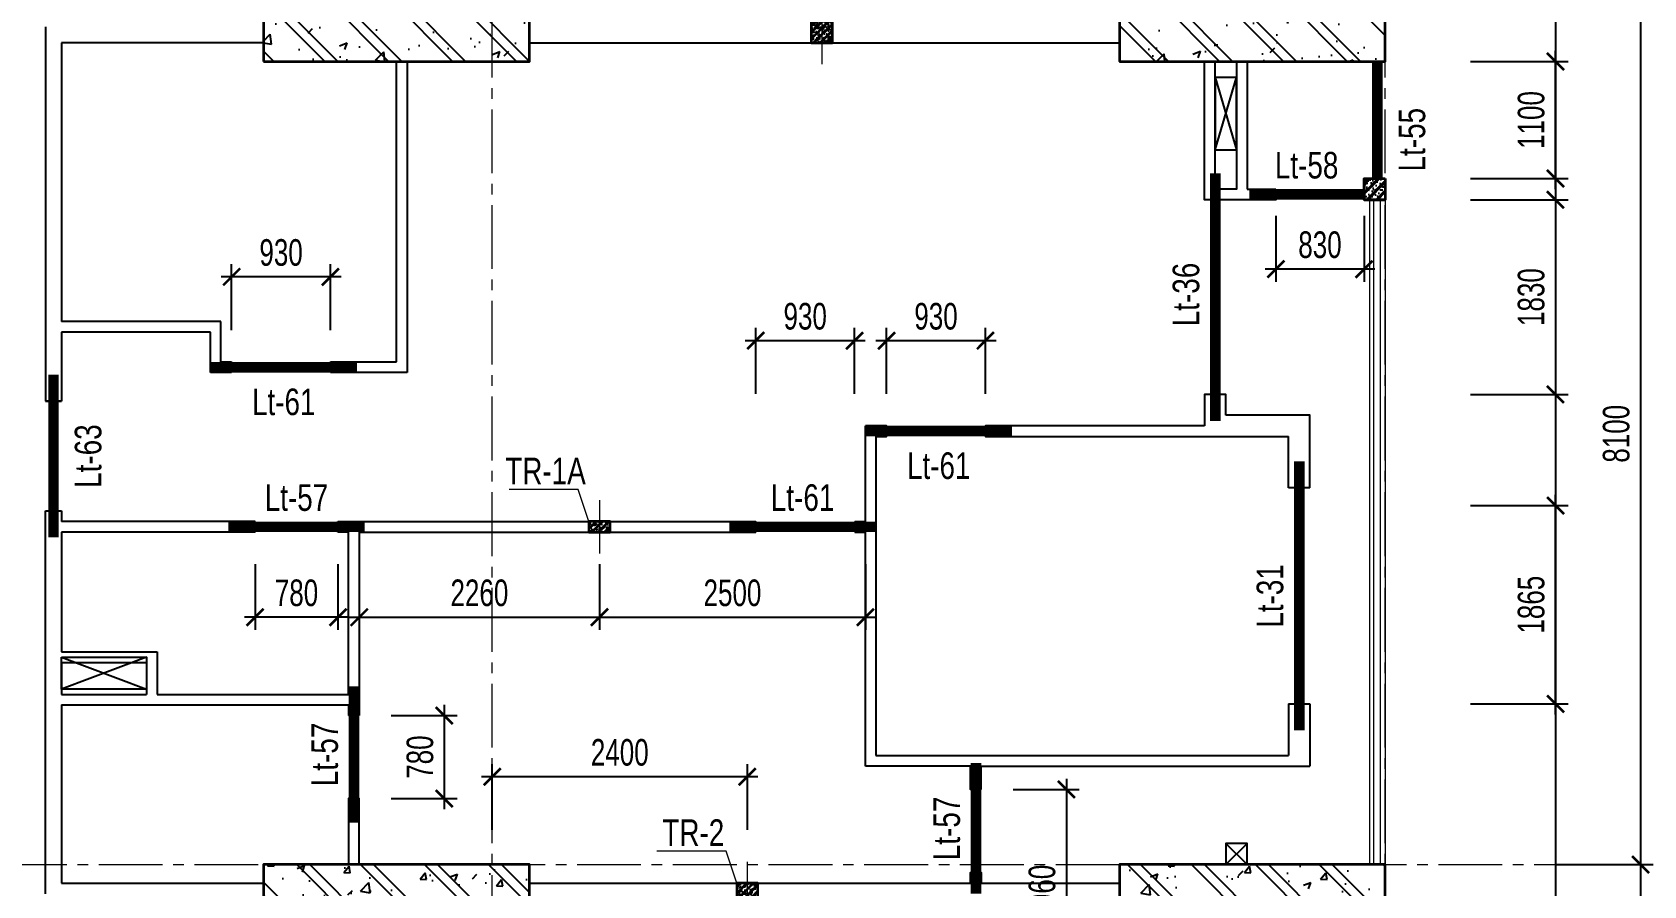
# Model space of a CAD drawing. Header units: millimetres. Extents: x 0 to 84100, y 0 to 158663.
# Drawn here: x 54596 to 69751, y 62926 to 70951 of the extents above; entities that cross this region are included whole.
import ezdxf
from ezdxf.enums import TextEntityAlignment as Align

# ---------------------------------------------------------------- set-up
doc = ezdxf.new("R2010")
doc.units = ezdxf.units.MM
doc.header["$LTSCALE"] = 800
doc.header["$MEASUREMENT"] = 0
doc.linetypes.add('CENTER2', pattern=[1.125, 0.75, -0.125, 0.125, -0.125])
doc.layers.get('DEFPOINTS').update_dxf_attribs({"color": 87})
for name, color, linetype, lineweight in [('CDC.01.AXIS', 160, 'CENTER2', 13), ('CDC.07.TEXTCOL', 3, 'Continuous', 18), ('CDC.09.COLUMN', 4, 'Continuous', 35), ('CDC.11.NOTE', 8, 'Continuous', 18)]:
    doc.layers.add(name, color=color, linetype=linetype, lineweight=lineweight)
for name, color, linetype in [('CDC.02.DIM', 1, 'Continuous'), ('CDC.03.BORDER', 3, 'Continuous'), ('CDC.06.TEXT', 2, 'Continuous'), ('CDC.10.HATCH', 9, 'Continuous'), ('HATCH', 8, 'Continuous'), ('KCS_LANH_TO', 3, 'Continuous'), ('new bloc sdfasdfk$0$KT-CTN', 3, 'Continuous')]:
    doc.layers.add(name, color=color, linetype=linetype)
doc.layers.add('CDC.15.NOPLOT', color=87, linetype='Continuous', plot=False)
doc.styles.add('KCS_SMTEXT', font='arial.ttf', dxfattribs={"width": 0.7})
doc.dimstyles.new('KCS_DIM100', dxfattribs={"dimscale": 100, "dimtxt": 2.5, "dimasz": 1.6, "dimexe": 1.2, "dimexo": 0, "dimgap": 1, "dimtad": 1, "dimdec": 0, "dimzin": 0, "dimdsep": 46, "dimtxsty": 'KCS_SMTEXT', "dimblk": 'ARCHTICK', "dimcen": 0, "dimdle": 1, "dimclrd": 1, "dimclre": 1, "dimclrt": 2, "dimadec": 0, "dimazin": 0, "dimtfac": 1, "dimtdec": 0, "dimtix": 1, "dimtmove": 2, "dimatfit": 3, "dimfxl": 1, "dimtolj": 1, "dimtzin": 0, "dimarcsym": 0})
pattern_1 = [(50, (0, 0), (717.26, -62.752), [75, -825]), (355, (0, 0), (-138.751, 752.192), [60, -660]), (100.4514, (59.8, -5.2), (578.509, 689.4395), [63.74, -701.142]), (46.1842, (0, 200), (1067.241, -165.519), [112.5, -1237.5]), (96.6356, (88.9, 186.2), (934.663, 974.118), [95.61, -1051.713]), (351.1842, (0, 200), (934.662, 974.119), [90, -990]), (21, (100, 150), (596.907, -402.619), [75, -825]), (226, (100, 150), (671.882, -365.54), [60, -660]), (71.4514, (149.74, 116.45), (840.223, 322.5305), [63.74, -701.142]), (67.5, (0, 0), (-155.9162, 294.3745), [0, -652, 0, -670, 0, -662.5]), (4.5, (0, 0), (283.351, 380.1032), [0, -382, 0, -637, 0, -252.5]), (327.5, (-223, 0), (533.8224, -22.5549), [0, -250, 0, -780, 0, -1035]), (317.5, (-323, 0), (583.186, 100.105), [0, -325, 0, -518, 0, -735]), (315, (0, 0), (300.5204, 300.5204), []), (315, (0, 122.5), (300.5204, 300.5204), [])]

# ---------------------------------------------------------------- blocks, each defined once
blk = doc.blocks.new('TRUC9-31')
at = {"layer": 'CDC.10.HATCH', "ltscale": 0.5}
h = blk.add_hatch(dxfattribs=at)
h.set_pattern_fill('BETONG', color=256, scale=100, style=0, pattern_type=2)
h.set_pattern_definition(pattern_1)
h.paths.add_polyline_path([(49250, 23750), (49250, 24300), (47736, 24300), (46750, 24300), (46750, 23750)])
h = blk.add_hatch(dxfattribs=at)
h.set_pattern_fill('BETONG', color=256, scale=100, style=0, pattern_type=2)
h.set_pattern_definition(pattern_1)
h.paths.add_polyline_path([(57300, 23750), (57300, 24300), (55786, 24300), (54800, 24300), (54800, 23750)])
h = blk.add_hatch(dxfattribs=at)
h.set_pattern_fill('BETONG', color=256, scale=100, style=0, pattern_type=2)
h.set_pattern_definition(pattern_1)
h.paths.add_polyline_path([(49250, 15650), (49250, 16200), (47686, 16200), (46750, 16200), (46750, 15650)])
h = blk.add_hatch(dxfattribs=at)
h.set_pattern_fill('BETONG', color=256, scale=100, style=0, pattern_type=2)
h.set_pattern_definition(pattern_1)
h.paths.add_polyline_path([(57300, 15650), (57300, 16200), (55786, 16200), (54800, 16200), (54800, 15650)])
at = {"layer": 'CDC.01.AXIS'}
for p, q in [((48900, -1600), (48900, 50200)), ((57300, -1600), (57300, 50200)), ((-1600, 16200), (58900, 16200))]:
    blk.add_line(p, q, dxfattribs=at)
at = {"layer": 'CDC.09.COLUMN'}
for points in [[(46750, 23750), (49250, 23750), (49250, 24300), (46750, 24300)], [(54800, 23750), (57300, 23750), (57300, 24300), (54800, 24300)], [(46750, 15650), (49250, 15650), (49250, 16200), (46750, 16200)], [(54800, 15650), (57300, 15650), (57300, 16200), (54800, 16200)]]:
    blk.add_lwpolyline(points, close=True, dxfattribs=at)
blk = doc.blocks.new('new bloc sdfasdfk$0$ktn tang can ho')
at = {"layer": 'new bloc sdfasdfk$0$KT-CTN'}
for p, q in [((39200, 15500), (39400, 14820)), ((39200, 14820), (39400, 15500)), ((29150, 10050), (28350, 9750)), ((28350, 10050), (29150, 9750)), ((39500, 8299), (39300, 8099)), ((39300, 8299), (39500, 8099))]:
    blk.add_line(p, q, dxfattribs=at)
for points in [[(39400, 14820), (39400, 15500), (39200, 15500), (39200, 14820)], [(28350, 10050), (29150, 10050), (29150, 9750), (28350, 9750)], [(39300, 8099), (39500, 8099), (39500, 8299), (39300, 8299)]]:
    blk.add_lwpolyline(points, close=True, dxfattribs=at)
blk = doc.blocks.new('_ArchTick')
at = {"color": 0, "linetype": 'ByBlock', "const_width": 0.15}
blk.add_lwpolyline([(-0.5, -0.5), (0.5, 0.5)], dxfattribs=at)
blk = doc.blocks.new('*D82')
at = {"layer": 'CDC.02.DIM', "color": 1, "lineweight": -2, "ltscale": 0.5, "transparency": 16777216}
for p, q in [((69721, 71326), (69721, 63026)), ((68921, 71226), (69841, 71226)), ((68921, 63126), (69841, 63126))]:
    blk.add_line(p, q, dxfattribs=at)
at = {"layer": 'DEFPOINTS', "color": 0, "ltscale": 0.5, "transparency": 16777216}
for p in [(68921, 71226), (68921, 63126), (69721, 63126)]:
    blk.add_point(p, dxfattribs=at)
at = {"layer": 'CDC.02.DIM', "color": 1, "lineweight": -2, "ltscale": 0.5, "transparency": 16777216, "xscale": 160, "yscale": 160, "zscale": 160}
for p, rotation in [((69721, 71226), 90), ((69721, 63126), 270)]:
    blk.add_blockref('_ArchTick', p, dxfattribs=dict(at, rotation=rotation))
at = {"layer": 'CDC.02.DIM', "color": 2, "ltscale": 0.5, "transparency": 16777216, "insert": (69493, 67176), "char_height": 250, "attachment_point": 5, "rotation": 90, "style": 'KCS_SMTEXT'}
blk.add_mtext('\\A1;8100', dxfattribs=at)
blk = doc.blocks.new('*D83')
at = {"layer": 'CDC.02.DIM', "color": 1, "lineweight": -2, "ltscale": 0.5, "transparency": 16777216}
for p, q in [((69721, 63226), (69721, 54926)), ((68921, 63126), (69841, 63126)), ((68921, 55026), (69841, 55026))]:
    blk.add_line(p, q, dxfattribs=at)
at = {"layer": 'DEFPOINTS', "color": 0, "ltscale": 0.5, "transparency": 16777216}
for p in [(68921, 63126), (68921, 55026), (69721, 55026)]:
    blk.add_point(p, dxfattribs=at)
at = {"layer": 'CDC.02.DIM', "color": 1, "lineweight": -2, "ltscale": 0.5, "transparency": 16777216, "xscale": 160, "yscale": 160, "zscale": 160}
for p, rotation in [((69721, 63126), 90), ((69721, 55026), 270)]:
    blk.add_blockref('_ArchTick', p, dxfattribs=dict(at, rotation=rotation))
at = {"layer": 'CDC.02.DIM', "color": 2, "ltscale": 0.5, "transparency": 16777216, "insert": (69493, 59076), "char_height": 250, "attachment_point": 5, "rotation": 90, "style": 'KCS_SMTEXT'}
blk.add_mtext('\\A1;8100', dxfattribs=at)
blk = doc.blocks.new('*D98')
at = {"layer": 'CDC.02.DIM', "color": 1, "lineweight": -2, "ltscale": 0.5, "transparency": 16777216}
for p, q in [((68921, 95526), (70841, 95526)), ((70721, 46826), (70721, 95626)), ((68921, 46926), (70841, 46926))]:
    blk.add_line(p, q, dxfattribs=at)
at = {"layer": 'DEFPOINTS', "color": 0, "ltscale": 0.5, "transparency": 16777216}
for p in [(68921, 95526), (70721, 95526), (68921, 46926)]:
    blk.add_point(p, dxfattribs=at)
at = {"layer": 'CDC.02.DIM', "color": 1, "lineweight": -2, "ltscale": 0.5, "transparency": 16777216, "xscale": 160, "yscale": 160, "zscale": 160}
for p, rotation in [((70721, 95526), 90), ((70721, 46926), 270)]:
    blk.add_blockref('_ArchTick', p, dxfattribs=dict(at, rotation=rotation))
at = {"layer": 'CDC.02.DIM', "color": 2, "ltscale": 0.5, "transparency": 16777216, "insert": (70493, 71226), "char_height": 250, "attachment_point": 5, "rotation": 90, "style": 'KCS_SMTEXT'}
blk.add_mtext('\\A1;48600', dxfattribs=at)
blk = doc.blocks.new('*D167')
at = {"layer": 'CDC.02.DIM', "color": 1, "lineweight": -2, "transparency": 16777216}
for p, q in [((66291, 69224), (66291, 68604)), ((67121, 69224), (67121, 68604)), ((67221, 68724), (66191, 68724))]:
    blk.add_line(p, q, dxfattribs=at)
at = {"layer": 'DEFPOINTS', "color": 0, "transparency": 16777216}
for p in [(66291, 69224), (67121, 69224), (66291, 68724)]:
    blk.add_point(p, dxfattribs=at)
at = {"layer": 'CDC.02.DIM', "color": 1, "lineweight": -2, "transparency": 16777216, "xscale": 160, "yscale": 160, "zscale": 160, "rotation": 180}
blk.add_blockref('_ArchTick', (66291, 68724), dxfattribs=at)
at = {"layer": 'CDC.02.DIM', "color": 1, "lineweight": -2, "transparency": 16777216, "xscale": 160, "yscale": 160, "zscale": 160}
blk.add_blockref('_ArchTick', (67121, 68724), dxfattribs=at)
at = {"layer": 'CDC.02.DIM', "color": 2, "transparency": 16777216, "insert": (66706, 68952), "char_height": 250, "attachment_point": 5, "style": 'KCS_SMTEXT'}
blk.add_mtext('\\A1;830', dxfattribs=at)
blk = doc.blocks.new('*D169')
at = {"layer": 'CDC.02.DIM', "color": 1, "lineweight": -2, "ltscale": 0.5, "transparency": 16777216}
for p, q in [((68121, 70676), (69041, 70676)), ((68921, 69476), (68921, 70776)), ((68121, 69576), (69041, 69576))]:
    blk.add_line(p, q, dxfattribs=at)
at = {"layer": 'DEFPOINTS', "color": 0, "ltscale": 0.5, "transparency": 16777216}
for p in [(68121, 70676), (68921, 70676), (68121, 69576)]:
    blk.add_point(p, dxfattribs=at)
at = {"layer": 'CDC.02.DIM', "color": 1, "lineweight": -2, "ltscale": 0.5, "transparency": 16777216, "xscale": 160, "yscale": 160, "zscale": 160}
for p, rotation in [((68921, 70676), 90), ((68921, 69576), 270)]:
    blk.add_blockref('_ArchTick', p, dxfattribs=dict(at, rotation=rotation))
at = {"layer": 'CDC.02.DIM', "color": 2, "ltscale": 0.5, "transparency": 16777216, "insert": (68693, 70126), "char_height": 250, "attachment_point": 5, "rotation": 90, "style": 'KCS_SMTEXT'}
blk.add_mtext('\\A1;1100', dxfattribs=at)
blk = doc.blocks.new('*D170')
at = {"layer": 'CDC.02.DIM', "color": 1, "lineweight": -2, "ltscale": 0.5, "transparency": 16777216}
for p, q in [((68921, 69476), (68921, 67446)), ((68121, 69376), (69041, 69376)), ((68121, 67546), (69041, 67546))]:
    blk.add_line(p, q, dxfattribs=at)
at = {"layer": 'DEFPOINTS', "color": 0, "ltscale": 0.5, "transparency": 16777216}
for p in [(68121, 69376), (68121, 67546), (68921, 67546)]:
    blk.add_point(p, dxfattribs=at)
at = {"layer": 'CDC.02.DIM', "color": 1, "lineweight": -2, "ltscale": 0.5, "transparency": 16777216, "xscale": 160, "yscale": 160, "zscale": 160}
for p, rotation in [((68921, 69376), 90), ((68921, 67546), 270)]:
    blk.add_blockref('_ArchTick', p, dxfattribs=dict(at, rotation=rotation))
at = {"layer": 'CDC.02.DIM', "color": 2, "ltscale": 0.5, "transparency": 16777216, "insert": (68693, 68461), "char_height": 250, "attachment_point": 5, "rotation": 90, "style": 'KCS_SMTEXT'}
blk.add_mtext('\\A1;1830', dxfattribs=at)
blk = doc.blocks.new('*D171')
at = {"layer": 'CDC.02.DIM', "color": 1, "lineweight": -2, "ltscale": 0.5, "transparency": 16777216}
for p, q in [((68921, 64536), (68921, 66601)), ((68121, 66501), (69041, 66501)), ((68121, 64636), (69041, 64636))]:
    blk.add_line(p, q, dxfattribs=at)
at = {"layer": 'DEFPOINTS', "color": 0, "ltscale": 0.5, "transparency": 16777216}
for p in [(68121, 66501), (68921, 66501), (68121, 64636)]:
    blk.add_point(p, dxfattribs=at)
at = {"layer": 'CDC.02.DIM', "color": 1, "lineweight": -2, "ltscale": 0.5, "transparency": 16777216, "xscale": 160, "yscale": 160, "zscale": 160}
for p, rotation in [((68921, 66501), 90), ((68921, 64636), 270)]:
    blk.add_blockref('_ArchTick', p, dxfattribs=dict(at, rotation=rotation))
at = {"layer": 'CDC.02.DIM', "color": 2, "ltscale": 0.5, "transparency": 16777216, "insert": (68693, 65569), "char_height": 250, "attachment_point": 5, "rotation": 90, "style": 'KCS_SMTEXT'}
blk.add_mtext('\\A1;1865', dxfattribs=at)
blk = doc.blocks.new('*D178')
at = {"layer": 'CDC.02.DIM', "color": 1, "lineweight": -2, "transparency": 16777216}
for p, q in [((56471, 68151), (56471, 68771)), ((57401, 68151), (57401, 68771)), ((57501, 68651), (56371, 68651))]:
    blk.add_line(p, q, dxfattribs=at)
at = {"layer": 'DEFPOINTS', "color": 0, "transparency": 16777216}
for p in [(56471, 68651), (56471, 68151), (57401, 68151)]:
    blk.add_point(p, dxfattribs=at)
at = {"layer": 'CDC.02.DIM', "color": 1, "lineweight": -2, "transparency": 16777216, "xscale": 160, "yscale": 160, "zscale": 160, "rotation": 180}
blk.add_blockref('_ArchTick', (56471, 68651), dxfattribs=at)
at = {"layer": 'CDC.02.DIM', "color": 1, "lineweight": -2, "transparency": 16777216, "xscale": 160, "yscale": 160, "zscale": 160}
blk.add_blockref('_ArchTick', (57401, 68651), dxfattribs=at)
at = {"layer": 'CDC.02.DIM', "color": 2, "transparency": 16777216, "insert": (56936, 68879), "char_height": 250, "attachment_point": 5, "style": 'KCS_SMTEXT'}
blk.add_mtext('\\A1;930', dxfattribs=at)
blk = doc.blocks.new('*D179')
at = {"layer": 'CDC.02.DIM', "color": 1, "lineweight": -2, "transparency": 16777216}
for p, q in [((56691, 65951), (56691, 65331)), ((57471, 65951), (57471, 65331)), ((57571, 65451), (56591, 65451))]:
    blk.add_line(p, q, dxfattribs=at)
at = {"layer": 'DEFPOINTS', "color": 0, "transparency": 16777216}
for p in [(56691, 65951), (57471, 65951), (56691, 65451)]:
    blk.add_point(p, dxfattribs=at)
at = {"layer": 'CDC.02.DIM', "color": 1, "lineweight": -2, "transparency": 16777216, "xscale": 160, "yscale": 160, "zscale": 160, "rotation": 180}
blk.add_blockref('_ArchTick', (56691, 65451), dxfattribs=at)
at = {"layer": 'CDC.02.DIM', "color": 1, "lineweight": -2, "transparency": 16777216, "xscale": 160, "yscale": 160, "zscale": 160}
blk.add_blockref('_ArchTick', (57471, 65451), dxfattribs=at)
at = {"layer": 'CDC.02.DIM', "color": 2, "transparency": 16777216, "insert": (57081, 65679), "char_height": 250, "attachment_point": 5, "style": 'KCS_SMTEXT'}
blk.add_mtext('\\A1;780', dxfattribs=at)
blk = doc.blocks.new('*D180')
at = {"layer": 'CDC.02.DIM', "color": 1, "lineweight": -2, "transparency": 16777216}
for p, q in [((58471, 64626), (58471, 63646)), ((57971, 64526), (58591, 64526)), ((57971, 63746), (58591, 63746))]:
    blk.add_line(p, q, dxfattribs=at)
at = {"layer": 'DEFPOINTS', "color": 0, "transparency": 16777216}
for p in [(57971, 64526), (57971, 63746), (58471, 63746)]:
    blk.add_point(p, dxfattribs=at)
at = {"layer": 'CDC.02.DIM', "color": 1, "lineweight": -2, "transparency": 16777216, "xscale": 160, "yscale": 160, "zscale": 160}
for p, rotation in [((58471, 64526), 90), ((58471, 63746), 270)]:
    blk.add_blockref('_ArchTick', p, dxfattribs=dict(at, rotation=rotation))
at = {"layer": 'CDC.02.DIM', "color": 2, "transparency": 16777216, "insert": (58243, 64136), "char_height": 250, "attachment_point": 5, "rotation": 90, "style": 'KCS_SMTEXT'}
blk.add_mtext('\\A1;780', dxfattribs=at)
blk = doc.blocks.new('*D182')
at = {"layer": 'CDC.02.DIM', "color": 1, "lineweight": -2, "transparency": 16777216}
for p, q in [((62430, 68051), (61300, 68051)), ((61400, 67551), (61400, 68171)), ((62330, 67551), (62330, 68171))]:
    blk.add_line(p, q, dxfattribs=at)
at = {"layer": 'DEFPOINTS', "color": 0, "transparency": 16777216}
for p in [(61400, 68051), (61400, 67551), (62330, 67551)]:
    blk.add_point(p, dxfattribs=at)
at = {"layer": 'CDC.02.DIM', "color": 1, "lineweight": -2, "transparency": 16777216, "xscale": 160, "yscale": 160, "zscale": 160, "rotation": 180}
blk.add_blockref('_ArchTick', (61400, 68051), dxfattribs=at)
at = {"layer": 'CDC.02.DIM', "color": 1, "lineweight": -2, "transparency": 16777216, "xscale": 160, "yscale": 160, "zscale": 160}
blk.add_blockref('_ArchTick', (62330, 68051), dxfattribs=at)
at = {"layer": 'CDC.02.DIM', "color": 2, "transparency": 16777216, "insert": (61865, 68279), "char_height": 250, "attachment_point": 5, "style": 'KCS_SMTEXT'}
blk.add_mtext('\\A1;930', dxfattribs=at)
blk = doc.blocks.new('*D183')
at = {"layer": 'CDC.02.DIM', "color": 1, "lineweight": -2, "transparency": 16777216}
for p, q in [((63660, 68051), (62530, 68051)), ((62630, 67551), (62630, 68171)), ((63560, 67551), (63560, 68171))]:
    blk.add_line(p, q, dxfattribs=at)
at = {"layer": 'DEFPOINTS', "color": 0, "transparency": 16777216}
for p in [(62630, 68051), (62630, 67551), (63560, 67551)]:
    blk.add_point(p, dxfattribs=at)
at = {"layer": 'CDC.02.DIM', "color": 1, "lineweight": -2, "transparency": 16777216, "xscale": 160, "yscale": 160, "zscale": 160, "rotation": 180}
blk.add_blockref('_ArchTick', (62630, 68051), dxfattribs=at)
at = {"layer": 'CDC.02.DIM', "color": 1, "lineweight": -2, "transparency": 16777216, "xscale": 160, "yscale": 160, "zscale": 160}
blk.add_blockref('_ArchTick', (63560, 68051), dxfattribs=at)
at = {"layer": 'CDC.02.DIM', "color": 2, "transparency": 16777216, "insert": (63095, 68279), "char_height": 250, "attachment_point": 5, "style": 'KCS_SMTEXT'}
blk.add_mtext('\\A1;930', dxfattribs=at)
blk = doc.blocks.new('*D184')
at = {"layer": 'CDC.02.DIM', "color": 1, "lineweight": -2, "transparency": 16777216}
for p, q in [((63821, 63832), (64441, 63832)), ((64321, 63932), (64321, 61771)), ((63821, 61871), (64441, 61871))]:
    blk.add_line(p, q, dxfattribs=at)
at = {"layer": 'DEFPOINTS', "color": 0, "transparency": 16777216}
for p in [(63821, 63832), (63821, 61871), (64321, 61871)]:
    blk.add_point(p, dxfattribs=at)
at = {"layer": 'CDC.02.DIM', "color": 1, "lineweight": -2, "transparency": 16777216, "xscale": 160, "yscale": 160, "zscale": 160}
for p, rotation in [((64321, 63832), 90), ((64321, 61871), 270)]:
    blk.add_blockref('_ArchTick', p, dxfattribs=dict(at, rotation=rotation))
at = {"layer": 'CDC.02.DIM', "color": 2, "transparency": 16777216, "insert": (64093, 62852), "char_height": 250, "attachment_point": 5, "rotation": 90, "style": 'KCS_SMTEXT'}
blk.add_mtext('\\A1;1960', dxfattribs=at)
blk = doc.blocks.new('TR2')
at = {"layer": 'HATCH'}
h = blk.add_hatch(dxfattribs=at)
h.set_pattern_fill('BETONG', color=256, scale=10, angle=90, style=0, pattern_type=2)
h.set_pattern_definition([(140, (579241.57, 154804.38), (6.2752135, 71.726018), [7.5, -82.5]), (85, (579241.57, 154804.38), (-75.219213, -13.875133), [6, -66]), (190.4514, (579242.094, 154810.355), (-68.943954, 57.850938), [6.374019, -70.114211]), (136.1842, (579221.57, 154804.38), (16.551901, 106.724105), [11.25, -123.75]), (186.6356, (579222.95, 154813.27), (-97.411787, 93.46627), [9.561029, -105.1713]), (81.1842, (579221.57, 154804.38), (-97.41186, 93.466195), [9, -99]), (111, (579226.57, 154814.38), (40.261889, 59.690705), [7.5, -82.5]), (56, (579226.57, 154814.38), (-72.5150045, 24.331533), [6, -66]), (161.4514, (579229.93, 154819.35), (-32.25305, 84.022263), [6.374019, -70.114211]), (127.5, (579241.572, 154804.378), (-33.2893854, 1.2159855), [0, -65.2, 0, -67, 0, -66.25]), (97.5, (579241.57, 154804.378), (-39.4411712, 26.3069537), [0, -38.2, 0, -63.7, 0, -25.25]), (57.5, (579241.572, 154782.078), (2.2554872, 53.3822436), [0, -25, 0, -78, 0, -103.5]), (47.5, (579241.57, 154772.08), (-10.0104982, 58.318617), [0, -32.5, 0, -51.8, 0, -73.5]), (135, (579241.57, 154804.378), (-30.0520382, -30.0520382), []), (135, (579229.32, 154804.378), (-30.0520382, -30.0520382), [])])
h.paths.add_polyline_path([(-100, -100), (100, -100), (100, 100), (-100, 100)])
at = {"layer": 'CDC.01.AXIS'}
blk.add_line((-300, 0), (300, 0), dxfattribs=at)
at = {"layer": 'CDC.09.COLUMN'}
blk.add_lwpolyline([(100, -100), (100, 100), (-100, 100), (-100, -100)], close=True, dxfattribs=at)
blk = doc.blocks.new('TR1')
at = {"layer": 'HATCH'}
h = blk.add_hatch(dxfattribs=at)
h.set_pattern_fill('BETONG', color=256, scale=10, style=0, pattern_type=2)
h.set_pattern_definition([(50, (154804.38, -579291.57), (71.726018, -6.2752135), [7.5, -82.5]), (355, (154804.38, -579291.57), (-13.875133, 75.219213), [6, -66]), (100.4514, (154810.355, -579292.094), (57.850938, 68.943954), [6.374019, -70.114211]), (46.1842, (154804.38, -579271.57), (106.724105, -16.551901), [11.25, -123.75]), (96.6356, (154813.27, -579272.95), (93.46627, 97.411787), [9.561029, -105.1713]), (351.1842, (154804.38, -579271.57), (93.466195, 97.41186), [9, -99]), (21, (154814.38, -579276.57), (59.690705, -40.261889), [7.5, -82.5]), (326, (154814.38, -579276.57), (24.331533, 72.5150045), [6, -66]), (71.4514, (154819.35, -579279.93), (84.022263, 32.25305), [6.374019, -70.114211]), (37.5, (154804.378, -579291.572), (1.2159855, 33.2893854), [0, -65.2, 0, -67, 0, -66.25]), (7.5, (154804.378, -579291.57), (26.3069537, 39.4411712), [0, -38.2, 0, -63.7, 0, -25.25]), (327.5, (154782.078, -579291.572), (53.3822436, -2.2554872), [0, -25, 0, -78, 0, -103.5]), (317.5, (154772.08, -579291.57), (58.318617, 10.0104982), [0, -32.5, 0, -51.8, 0, -73.5]), (45, (154804.378, -579291.57), (-30.0520382, 30.0520382), []), (45, (154804.378, -579279.32), (-30.0520382, 30.0520382), [])])
h.paths.add_polyline_path([(100, -50), (100, 50), (-100, 50), (-100, -50)])
at = {"layer": 'CDC.01.AXIS'}
blk.add_line((0, 250), (0, -250), dxfattribs=at)
at = {"layer": 'CDC.09.COLUMN'}
blk.add_lwpolyline([(-100, -50), (100, -50), (100, 50), (-100, 50)], close=True, dxfattribs=at)
blk = doc.blocks.new('*D396')
at = {"layer": 'CDC.02.DIM', "color": 1, "lineweight": -2, "transparency": 16777216}
for p, q in [((57671, 65951), (57671, 65331)), ((59931, 65951), (59931, 65331)), ((57571, 65451), (60031, 65451))]:
    blk.add_line(p, q, dxfattribs=at)
at = {"layer": 'DEFPOINTS', "color": 0, "transparency": 16777216}
for p in [(57671, 65951), (59931, 65951), (59931, 65451)]:
    blk.add_point(p, dxfattribs=at)
at = {"layer": 'CDC.02.DIM', "color": 1, "lineweight": -2, "transparency": 16777216, "xscale": 160, "yscale": 160, "zscale": 160, "rotation": 180}
blk.add_blockref('_ArchTick', (57671, 65451), dxfattribs=at)
at = {"layer": 'CDC.02.DIM', "color": 1, "lineweight": -2, "transparency": 16777216, "xscale": 160, "yscale": 160, "zscale": 160}
blk.add_blockref('_ArchTick', (59931, 65451), dxfattribs=at)
at = {"layer": 'CDC.02.DIM', "color": 2, "transparency": 16777216, "insert": (58801, 65679), "char_height": 250, "attachment_point": 5, "style": 'KCS_SMTEXT'}
blk.add_mtext('\\A1;2260', dxfattribs=at)
blk = doc.blocks.new('*D397')
at = {"layer": 'CDC.02.DIM', "color": 1, "lineweight": -2, "transparency": 16777216}
for p, q in [((59931, 65951), (59931, 65331)), ((62431, 65951), (62431, 65331)), ((59831, 65451), (62531, 65451))]:
    blk.add_line(p, q, dxfattribs=at)
at = {"layer": 'DEFPOINTS', "color": 0, "transparency": 16777216}
for p in [(59931, 65951), (62431, 65951), (62431, 65451)]:
    blk.add_point(p, dxfattribs=at)
at = {"layer": 'CDC.02.DIM', "color": 1, "lineweight": -2, "transparency": 16777216, "xscale": 160, "yscale": 160, "zscale": 160, "rotation": 180}
blk.add_blockref('_ArchTick', (59931, 65451), dxfattribs=at)
at = {"layer": 'CDC.02.DIM', "color": 1, "lineweight": -2, "transparency": 16777216, "xscale": 160, "yscale": 160, "zscale": 160}
blk.add_blockref('_ArchTick', (62431, 65451), dxfattribs=at)
at = {"layer": 'CDC.02.DIM', "color": 2, "transparency": 16777216, "insert": (61181, 65679), "char_height": 250, "attachment_point": 5, "style": 'KCS_SMTEXT'}
blk.add_mtext('\\A1;2500', dxfattribs=at)
blk = doc.blocks.new('*D398')
at = {"layer": 'CDC.02.DIM', "color": 1, "lineweight": -2, "transparency": 16777216}
for p, q in [((58921, 63451), (58921, 64071)), ((61321, 63451), (61321, 64071)), ((61421, 63951), (58821, 63951))]:
    blk.add_line(p, q, dxfattribs=at)
at = {"layer": 'DEFPOINTS', "color": 0, "transparency": 16777216}
for p in [(58921, 63951), (58921, 63451), (61321, 63451)]:
    blk.add_point(p, dxfattribs=at)
at = {"layer": 'CDC.02.DIM', "color": 1, "lineweight": -2, "transparency": 16777216, "xscale": 160, "yscale": 160, "zscale": 160, "rotation": 180}
blk.add_blockref('_ArchTick', (58921, 63951), dxfattribs=at)
at = {"layer": 'CDC.02.DIM', "color": 1, "lineweight": -2, "transparency": 16777216, "xscale": 160, "yscale": 160, "zscale": 160}
blk.add_blockref('_ArchTick', (61321, 63951), dxfattribs=at)
at = {"layer": 'CDC.02.DIM', "color": 2, "transparency": 16777216, "insert": (60121, 64179), "char_height": 250, "attachment_point": 5, "style": 'KCS_SMTEXT'}
blk.add_mtext('\\A1;2400', dxfattribs=at)

msp = doc.modelspace()

# ---------------------------------------------------------------- hatches: boundary and pattern name
at = {"layer": 'CDC.10.HATCH', "ltscale": 0.5}
h = msp.add_hatch(dxfattribs=at)
h.set_pattern_fill('DANG-01', color=256, scale=15, style=0, pattern_type=2)
h.set_pattern_definition([(50, (-4178366.45, -392207.55), (107.5890274, -9.4128202), [11.25, -123.75]), (355, (-4178366.45, -392207.55), (-20.8127, 112.82882), [9, -99]), (100.4514, (-4178357.49, -392208.34), (86.7764073, 103.4159313), [9.5610285, -105.1713168]), (46.1842, (-4178366.45, -392177.55), (160.0861573, -24.827852), [16.875, -185.625]), (96.6356, (-4178353.11, -392179.62), (140.199406, 146.1176806), [14.341543, -157.75695]), (351.1842, (-4178366.45, -392177.55), (140.199292, 146.11779), [13.5, -148.5]), (21, (-4178351.45, -392185.05), (89.5360578, -60.3928336), [11.25, -123.75]), (326, (-4178351.45, -392185.05), (36.4972998, 108.7725068), [9, -99]), (71.4514, (-4178343.99, -392190.09), (126.0333943, 48.3795745), [9.5610285, -105.1713168]), (37.5, (-4178366.45, -392207.554), (1.8239783, 49.93407807), [0, -97.8, 0, -100.5, 0, -99.375]), (7.5, (-4178366.45, -392207.554), (39.4604306, 59.1617568), [0, -57.3, 0, -95.55, 0, -37.875]), (327.5, (-4178399.9, -392207.554), (80.07336543, -3.38323076), [0, -37.5, 0, -117, 0, -155.25]), (317.5, (-4178414.9, -392207.554), (87.4779254, 15.0157473), [0, -48.75, 0, -77.7, 0, -110.25]), (45, (-4178366.45, -392207.554), (-45.0780573, 45.0780573), []), (45, (-4178366.45, -392189.18), (-45.0780573, 45.0780573), [])])
h.paths.add_polyline_path([(67320.7, 69576.1), (67320.7, 69376.1), (67120.7, 69376.1), (67120.7, 69576.1)])

# ---------------------------------------------------------------- linework, layer by layer
at = {"layer": 'CDC.03.BORDER'}
for p, q in [((54720.7, 71001.1), (54720.7, 67481.1)), ((56770.7, 70851.1), (54870.7, 70851.1)), ((54870.7, 70851.1), (54870.7, 68231.2)), ((56770.7, 70676.1), (56770.7, 70851.1)), ((59270.7, 70851.1), (59270.7, 70676.1)), ((58020.7, 70676.1), (56770.7, 70676.1)), ((58020.7, 67851.2), (58020.7, 70676.1)), ((58120.7, 70676.1), (58120.7, 67751.2)), ((58120.7, 70676.1), (59270.7, 70676.1)), ((66020.7, 69476.1), (66290.7, 69476.1)), ((56270.7, 68231.2), (54870.7, 68231.2)), ((56370.7, 68231.2), (56270.7, 68231.2)), ((56370.7, 67851.2), (56370.7, 68231.2)), ((56270.7, 68131.2), (54870.7, 68131.2)), ((54870.7, 68131.2), (54870.7, 67481.1)), ((56270.7, 67751.2), (56270.7, 68131.2)), ((56471, 67751.2), (56270.7, 67751.2)), ((56370.7, 67851.2), (56471, 67851.2)), ((56471, 67851.2), (56471, 67751.2)), ((57400.7, 67751.2), (57400.7, 67851.2)), ((57400.7, 67851.2), (58020.7, 67851.2)), ((58120.7, 67751.2), (57400.7, 67751.2)), ((54870.7, 67481.1), (54720.7, 67481.1)), ((54720.7, 67481.1), (54870.7, 67481.1)), ((62430.7, 66351.1), (62430.7, 67251.1)), ((62530.7, 67151.1), (62530.7, 64151.2)), ((66410.7, 66666.1), (66410.7, 67151.1)), ((66610.7, 66666.1), (66410.7, 66666.1)), ((54720.7, 62851.1), (54720.7, 66451.1)), ((54720.7, 66451.1), (54870.7, 66451.1)), ((54870.7, 66451.1), (54870.7, 66351.1)), ((56690.7, 66351.1), (54870.7, 66351.1)), ((54870.7, 66251.1), (54870.7, 65125.9)), ((56690.7, 66251.1), (54870.7, 66251.1)), ((56690.7, 66251.1), (56690.7, 66351.1)), ((57470.7, 66351.1), (61400.7, 66351.1)), ((57470.7, 66251.1), (57470.7, 66351.1)), ((57570.7, 66251.1), (57470.7, 66251.1)), ((57570.7, 64725.9), (57570.7, 66251.1)), ((57670.7, 66251.1), (57670.7, 64526.1)), ((57670.7, 66251.1), (61400.7, 66251.1)), ((61400.7, 66351.1), (61400.7, 66251.1)), ((62330.7, 66351.1), (62330.7, 66251.1)), ((62330.7, 66351.1), (62430.7, 66351.1)), ((62330.7, 66251.1), (62430.7, 66251.1)), ((62430.7, 64051.2), (62430.7, 66251.1)), ((54870.7, 65125.9), (55770.7, 65125.9)), ((54870.7, 65025.9), (54870.7, 64725.9)), ((54870.7, 65025.9), (54870.7, 64725.9)), ((54870.7, 65025.9), (55670.7, 65025.9)), ((55670.7, 65025.9), (55670.7, 64725.9)), ((55770.7, 65125.9), (55770.7, 64725.9)), ((54870.7, 64725.9), (55670.7, 64725.9)), ((55770.7, 64725.9), (57570.7, 64725.9)), ((54870.7, 64625.9), (54870.7, 62951.1)), ((54870.7, 64625.9), (57570.7, 64625.9)), ((57570.7, 64625.9), (57570.7, 64526.1)), ((66410.7, 64636.1), (66410.7, 64151.2)), ((66410.7, 64636.1), (66610.7, 64636.1)), ((66610.7, 64636.1), (66610.7, 64051.2)), ((57670.7, 64526.1), (57570.7, 64526.1)), ((62530.7, 64151.2), (66410.7, 64151.2)), ((63420.7, 64051.2), (62430.7, 64051.2)), ((63520.7, 64051.2), (66610.7, 64051.2)), ((63520.7, 63830.8), (63520.7, 64051.2)), ((56770.7, 63126.1), (56770.7, 62951.1)), ((54870.7, 62951.1), (56770.7, 62951.1))]:
    msp.add_line(p, q, dxfattribs=at)
for points in [[(59270.7, 70851.1), (64820.7, 70851.1), (64820.7, 70676.1), (65620.7, 70676.1)], [(66290.7, 69476.1), (66290.7, 69376.1), (65620.7, 69376.1), (65620.7, 70676.1)], [(65920.7, 70676.1), (65920.7, 69476.1), (65720.7, 69476.1), (65720.7, 70676.1), (65920.7, 70676.1)], [(66020.7, 70676.1), (66020.7, 69476.1)], [(65820.7, 67351.1), (65820.7, 67546.1), (65620.7, 67546.1), (65620.7, 67251.1)], [(66610.7, 66666.1), (66610.7, 67351.1), (65820.7, 67351.1)], [(62530.7, 67151.1), (62630.7, 67151.1), (62630.7, 67251.1), (62430.7, 67251.1)], [(65620.7, 67251.1), (63560.7, 67251.1), (63560.7, 67151.1), (66410.7, 67151.1)], [(63520.7, 63830.8), (63420.7, 63830.8), (63420.7, 64051.2)], [(59270.7, 62951.1), (59270.7, 63126.1), (57670.7, 63126.1), (57670.7, 63746.1), (57570.7, 63746.1), (57570.7, 63126.1), (56770.7, 63126.1)], [(59270.7, 62951.1), (63420.7, 62951.1), (63420.7, 63050.8), (63520.7, 63050.8), (63520.7, 62951.1), (64820.7, 62951.1)], [(67210.7, 63126.1), (64820.7, 63126.1), (64820.7, 62951.1)]]:
    msp.add_lwpolyline(points, dxfattribs=at)
at = {"layer": 'CDC.09.COLUMN', "color": 4, "ltscale": 0.5}
for p, q in [((67120.7, 69576.1), (67320.7, 69576.1)), ((67120.7, 69576.1), (67120.7, 69376.1)), ((67320.7, 69576.1), (67320.7, 69376.1)), ((67120.7, 69376.1), (67320.7, 69376.1))]:
    msp.add_line(p, q, dxfattribs=at)
at = {"layer": 'CDC.09.COLUMN'}
msp.add_lwpolyline([(67320.7, 69576.1), (67320.7, 69376.1), (67120.7, 69376.1), (67120.7, 69576.1)], close=True, dxfattribs=at)
at = {"layer": 'CDC.11.NOTE', "ltscale": 15}
for p, q in [((67170.7, 69376.1), (67170.7, 63126.1)), ((67320.7, 69376.1), (67320.7, 63126.1))]:
    msp.add_line(p, q, dxfattribs=at)
at = {"layer": 'CDC.11.NOTE'}
for p, q in [((67210.7, 69376.1), (67210.7, 63126.1)), ((67270.7, 69376.1), (67270.7, 63126.1))]:
    msp.add_line(p, q, dxfattribs=at)
for points in [[(59830.7, 66351.1), (59730.7, 66651.1), (59080.7, 66651.1)], [(61220.7, 62951.1), (61120.7, 63251.1), (60470.7, 63251.1)]]:
    msp.add_lwpolyline(points, dxfattribs=at)
at = {"layer": 'CDC.15.NOPLOT'}
for points in [[(7620.7, 97926.1), (69720.7, 97926.1), (69720.7, 44526.1), (7620.7, 44526.1)], [(8420.7, 97126.1), (68920.7, 97126.1), (68920.7, 45326.1), (8420.7, 45326.1)]]:
    msp.add_lwpolyline(points, close=True, dxfattribs=at)
at = {"layer": 'KCS_LANH_TO', "color": 5, "const_width": 100}
for points in [[(67245.7, 69576.1), (67245.7, 70676.1)], [(54795.7, 66201.1), (54795.7, 67731.1)]]:
    msp.add_lwpolyline(points, dxfattribs=at)
at = {"layer": 'KCS_LANH_TO', "color": 7, "const_width": 100}
for points in [[(65720.7, 67296.1), (65720.7, 69626.1)], [(66510.6, 64386.1), (66510.7, 66916.1)]]:
    msp.add_lwpolyline(points, dxfattribs=at)
at = {"layer": 'KCS_LANH_TO', "color": 9, "const_width": 100}
for points in [[(66040.7, 69426.1), (67120.7, 69426.1)], [(56271, 67801.2), (57651, 67801.2)], [(62430.7, 67201.1), (63810.7, 67201.1)], [(56440.7, 66301.1), (57720.7, 66301.1)], [(61150.7, 66301.1), (62530.7, 66301.1)], [(57620.7, 63521.1), (57620.7, 64801.1)], [(63470.7, 64080.8), (63470.7, 62850.8)]]:
    msp.add_lwpolyline(points, dxfattribs=at)

# ---------------------------------------------------------------- block references
at = {"layer": 'CDC.09.COLUMN', "rotation": 270}
for p in [(62020.7, 70951.1), (61320.7, 62851.1)]:
    msp.add_blockref('TR2', p, dxfattribs=at)
at = {"layer": 'CDC.09.COLUMN'}
msp.add_blockref('TR1', (59930.7, 66301.1), dxfattribs=at)
at = {"layer": 'CDC.11.NOTE'}
msp.add_blockref('TRUC9-31', (10020.7, 46926.1), dxfattribs=at)
at = {"layer": 'new bloc sdfasdfk$0$KT-CTN'}
msp.add_blockref('new bloc sdfasdfk$0$ktn tang can ho', (26520.7, 55026.1), dxfattribs=at)

# ---------------------------------------------------------------- texts
at = {"layer": 'CDC.06.TEXT', "style": 'KCS_SMTEXT', "width": 0.75}
for s, rotation, p in [('Lt-55', 90, (67695.7, 69941.1)), ('Lt-36', 90, (65570.7, 68485.5)), ('Lt-63', 90, (55245.7, 66966.1)), ('Lt-57', 360, (57080.7, 66451.1)), ('Lt-61', 360, (61840.7, 66451.1)), ('Lt-31', 89.99946, (66360.7, 65651.2)), ('Lt-57', 90, (57470.7, 64161.1)), ('Lt-57', 90, (63320.7, 63465.8))]:
    msp.add_text(s, height=250, rotation=rotation, dxfattribs=at).set_placement(p, align=Align.CENTER)
for s, p in [('Lt-58', (66580.7, 69576.1)), ('Lt-61', (56961, 67351.2)), ('Lt-61', (63120.7, 66751.1))]:
    msp.add_text(s, height=250, dxfattribs=at).set_placement(p, align=Align.CENTER)
at = {"layer": 'CDC.07.TEXTCOL', "style": 'KCS_SMTEXT', "width": 0.75}
for s, p in [('TR-1A', (59422.8, 66701.1)), ('TR-2', (60812.8, 63301.1))]:
    msp.add_text(s, height=250, rotation=0, dxfattribs=at).set_placement(p, align=Align.CENTER)

# ---------------------------------------------------------------- dimensions: what is measured, and where the dimension line sits
at = {"layer": 'CDC.02.DIM', "ltscale": 0.5}
for base, p1, p2, angle, picture, middle in [((70720.7, 95526.1), (68920.7, 46926.1), (68920.7, 95526.1), 90, '*D98', (70493, 71226.1)), ((69720.7, 63126.1), (68920.7, 71226.1), (68920.7, 63126.1), 90, '*D82', (69493, 67176.1)), ((68920.6, 70676.1), (68120.6, 69576.1), (68120.6, 70676.1), 270, '*D169', (68693, 70126.1)), ((68920.6, 67546.1), (68120.6, 69376.1), (68120.6, 67546.1), 90, '*D170', (68692.9, 68461.1)), ((68920.6, 66501.2), (68120.6, 64636.1), (68120.6, 66501.2), 270, '*D171', (68693, 65568.7)), ((69720.7, 55026.1), (68920.7, 63126.1), (68920.7, 55026.1), 90, '*D83', (69493, 59076.1))]:
    dim = msp.add_linear_dim(base=base, p1=p1, p2=p2, angle=angle, dimstyle='KCS_DIM100', dxfattribs=at)
    dim.commit()
    dim.dimension.update_dxf_attribs({"geometry": picture, "text_midpoint": middle})
at = {"layer": 'CDC.02.DIM'}
for base, p1, p2, angle, picture, middle in [((66290.7, 68724.1), (67120.7, 69224.1), (66290.7, 69224.1), 180, '*D167', (66705.7, 68951.8)), ((56470.7, 68651.2), (57400.7, 68151.1), (56470.7, 68151.2), 180, '*D178', (56935.7, 68878.9)), ((61400.3, 68051.1), (62330.3, 67551.1), (61400.3, 67551.1), 180, '*D182', (61865.3, 68278.9)), ((62630.3, 68051.1), (63560.3, 67551.1), (62630.3, 67551.1), 180, '*D183', (63095.3, 68278.9)), ((56690.7, 65451.1), (57470.7, 65951.2), (56690.7, 65951.2), 180, '*D179', (57080.7, 65678.8)), ((58470.7, 63746.1), (57970.7, 64526.1), (57970.7, 63746.1), 90, '*D180', (58243, 64136.1)), ((58920.7, 63951.1), (61320.7, 63451.1), (58920.7, 63451.1), 180, '*D398', (60120.7, 64178.8)), ((64320.7, 61871.5), (63820.7, 63831.8), (63820.7, 61871.5), 90, '*D184', (64093, 62851.6))]:
    dim = msp.add_linear_dim(base=base, p1=p1, p2=p2, angle=angle, dimstyle='KCS_DIM100', dxfattribs=at)
    dim.commit()
    dim.dimension.update_dxf_attribs({"geometry": picture, "text_midpoint": middle})
for base, p1, p2, picture, middle in [((59930.7, 65451.1), (57670.7, 65951.2), (59930.7, 65951.2), '*D396', (58800.7, 65678.8)), ((62430.7, 65451.1), (59930.7, 65951.2), (62430.7, 65951.2), '*D397', (61180.7, 65678.8))]:
    dim = msp.add_linear_dim(base=base, p1=p1, p2=p2, dimstyle='KCS_DIM100', dxfattribs=at)
    dim.commit()
    dim.dimension.update_dxf_attribs({"geometry": picture, "text_midpoint": middle})

doc.saveas('drawing.dxf')
